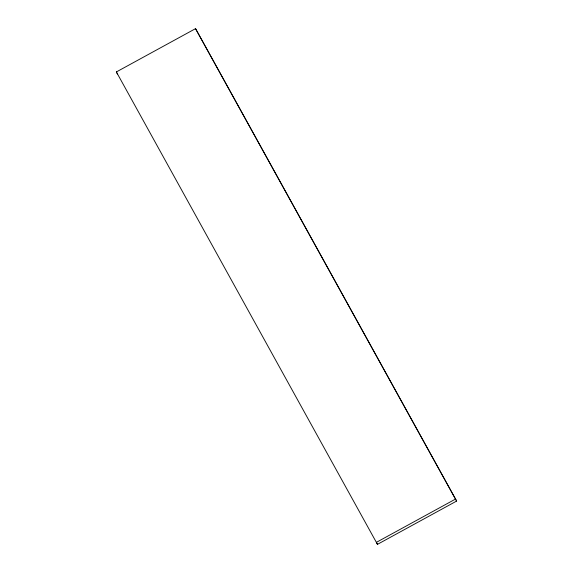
<?xml version="1.0" encoding="UTF-8"?>
<svg xmlns="http://www.w3.org/2000/svg" width="573" height="573" viewBox="0 0 573 573"><rect width="100%" height="100%" fill="white"/><g stroke="black" fill="none" stroke-linecap="round" stroke-linejoin="round"><path stroke-width="0.86" d="M116.376 71.94L195.536 28.65L456.624 501.06L377.464 544.35L116.376 71.94L117.415 73.967M455.585 499.033L376.432 542.33L377.464 544.35M456.624 501.06L195.536 28.65"/></g></svg>
